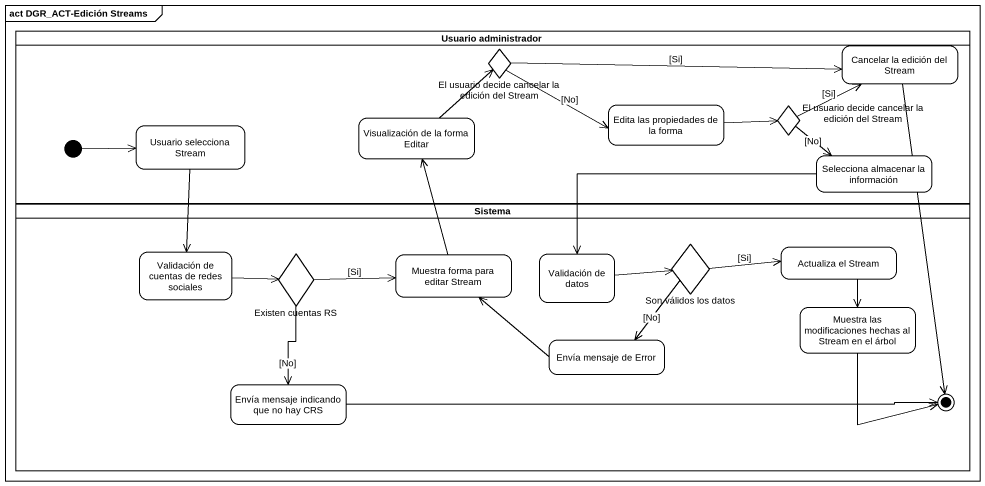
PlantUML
@startuml
mainframe act DGR_ACT-Edición Streams
hide empty description
state "Usuario administrador" as Usuario_administrador <<partition>> {
  state "El usuario decide cancelar la edición del Stream" as El_usuario_decide_cancelar <<choice>>
  state "Cancelar la edición del Stream" as Cancelar_la_edición_del
  state "Usuario selecciona Stream" as Usuario_selecciona_Stream
  state "Visualización de la forma Editar" as Visualización_de_la_forma
  state "Edita las propiedades de la forma" as Edita_las_propiedades_de_la
  state "El usuario decide cancelar la edición del Stream" as El_usuario_decide_cancelar_2 <<choice>>
  state "Selecciona almacenar la información" as Selecciona_almacenar_la
  [*] -right-> Usuario_selecciona_Stream
}
state Sistema <<partition>> {
  state "Son válidos los datos" as Son_válidos_los_datos <<choice>>
  state "Actualiza el Stream" as Actualiza_el_Stream
  state "Validación de cuentas de redes sociales" as Validación_de_cuentas_de
  state "Existen cuentas RS" as Existen_cuentas_RS <<choice>>
  state "Muestra forma para editar Stream" as Muestra_forma_para_editar
  state "Validación de datos" as Validación_de_datos
  state "Muestra las modificaciones hechas al Stream en el árbol" as Muestra_las_modificaciones
  state "Envía mensaje de Error" as Envía_mensaje_de_Error
  state "Envía mensaje indicando que no hay CRS" as Envía_mensaje_indicando_que
  state final1 <<end>>
}
El_usuario_decide_cancelar -right-> Cancelar_la_edición_del : [Si]
El_usuario_decide_cancelar -right-> Edita_las_propiedades_de_la : [No]
Cancelar_la_edición_del --> final1
Usuario_selecciona_Stream --> Validación_de_cuentas_de
Visualización_de_la_forma -up-> El_usuario_decide_cancelar
Edita_las_propiedades_de_la -right-> El_usuario_decide_cancelar_2
El_usuario_decide_cancelar_2 -right-> Cancelar_la_edición_del : [Si]
El_usuario_decide_cancelar_2 --> Selecciona_almacenar_la : [No]
Selecciona_almacenar_la -left-> Validación_de_datos
Son_válidos_los_datos -right-> Actualiza_el_Stream : [Si]
Son_válidos_los_datos --> Envía_mensaje_de_Error : [No]
Actualiza_el_Stream --> Muestra_las_modificaciones
Validación_de_cuentas_de -right-> Existen_cuentas_RS
Existen_cuentas_RS -right-> Muestra_forma_para_editar : [Si]
Existen_cuentas_RS --> Envía_mensaje_indicando_que : [No]
Muestra_forma_para_editar -up-> Visualización_de_la_forma
Validación_de_datos -right-> Son_válidos_los_datos
Muestra_las_modificaciones --> final1
Envía_mensaje_de_Error -left-> Muestra_forma_para_editar
Envía_mensaje_indicando_que -right-> final1
@enduml
